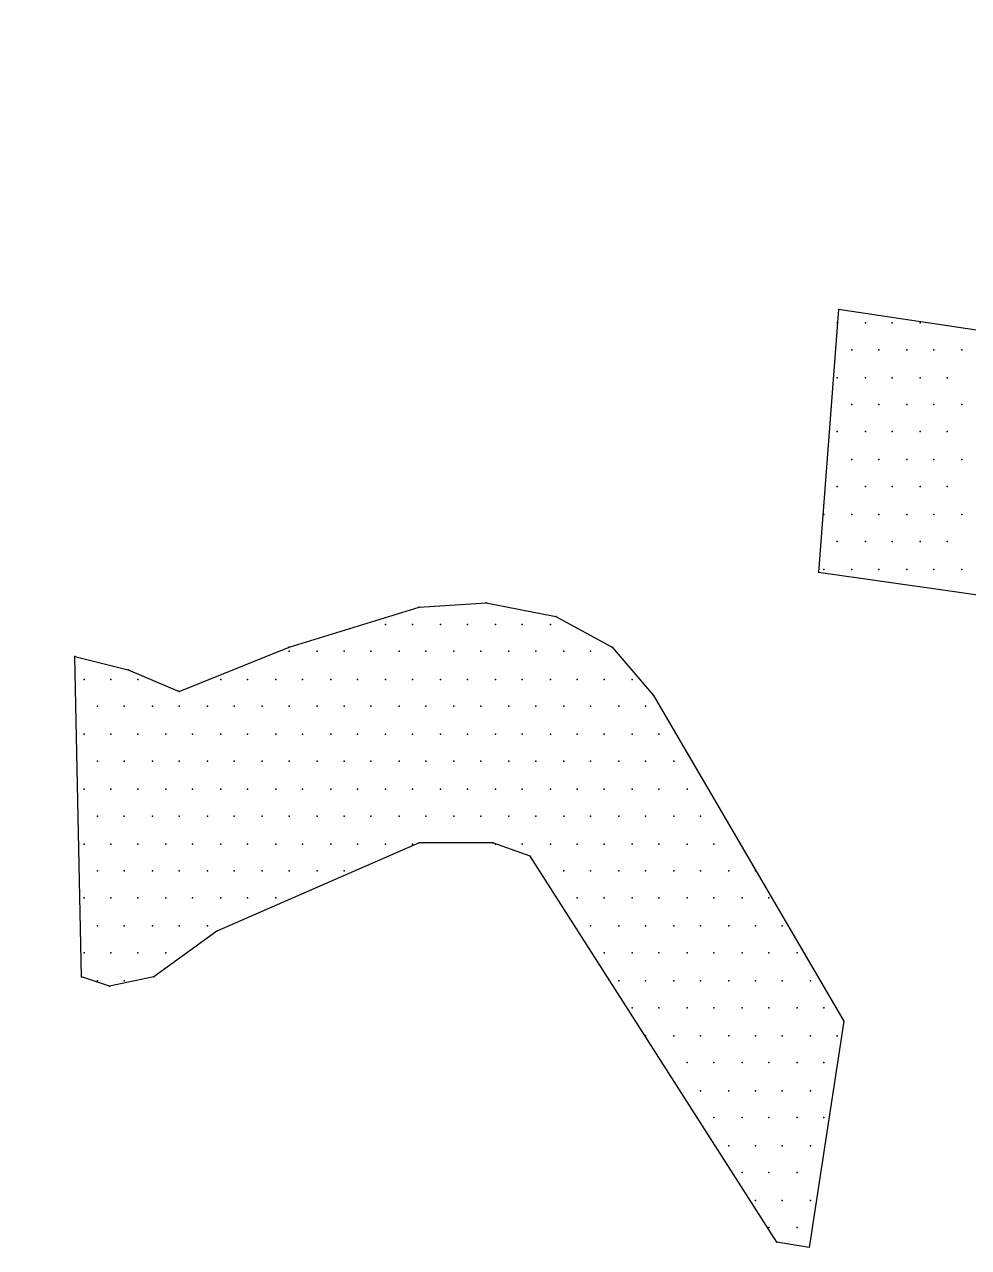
# Model space of a CAD drawing. Extents: x 204392 to 206166, y 706239 to 707835.
# Drawn here: x 204784.31 to 204791.74, y 707711.98 to 707721.62 of the extents above; entities that cross this region are included whole.
import ezdxf

# ---------------------------------------------------------------- set-up
doc = ezdxf.new("R2010")
doc.units = 0
doc.header["$LTSCALE"] = 7
doc.header["$MEASUREMENT"] = 0
doc.layers.add('FNCP001', color=2, linetype='Continuous')
doc.layers.add('KOTERET', color=1, linetype='Continuous')

# ---------------------------------------------------------------- blocks, each defined once
blk = doc.blocks.new('elips')
at = {"layer": 'KOTERET', "color": 1, "linetype": 'Continuous'}
for points in [[(183499.1831, 676929.4187, 0.06433), (183486.4417, 676932.9339, 0.055067), (183475.12, 676933.2717, 0.081051), (183461.7451, 676930.5218, 0.05642), (183453.2737, 676926.1409, 0.170965), (183446.7604, 676918.5457, 0.076819), (183445.7682, 676914.0539, 0.118306), (183447.3569, 676907.2082, 0.129737), (183452.4345, 676901.4391, 0.070189), (183462.3732, 676896.2032, 0.047922), (183469.826, 676894.3083, 0.049022), (183480.4932, 676893.543, 0.072792), (183496.0954, 676896.2454, 0.1248), (183506.3456, 676901.8508, 0.103709), (183511.9774, 676909.8156, 0.036886), (183512.3891, 676911.5627, 0.106536), (183512.1041, 676916.6878, 0.106243), (183507.037, 676924.4255, 0.106919), (183499.1831, 676929.4187)], [(183470.016, 676895.4537, 0.049045), (183480.4615, 676894.7042, 0.072972), (183495.7682, 676897.3644, 0.125195), (183505.5539, 676902.7006, 0.103069), (183510.8901, 676910.222, 0.035565), (183511.2437, 676911.7474, 0.105225), (183511.0009, 676916.3288, 0.105504), (183506.2242, 676923.6021, 0.107235), (183498.7609, 676928.3419, 0.064474), (183486.278, 676931.7833, 0.055181), (183475.1886, 676932.1158, 0.081162), (183462.1621, 676929.4398, 0.05669), (183453.886, 676925.1539, 0.171614), (183447.8425, 676918.1287, 0.076301), (183446.9293, 676914.0117, 0.117637), (183448.3967, 676907.7307, 0.130118), (183453.0995, 676902.3945, 0.070334), (183462.7691, 676897.2958, 0.047983), (183470.016, 676895.4537)]]:
    blk.add_lwpolyline(points, format="xyb", dxfattribs=at)
at = {"layer": 'KOTERET', "color": 2, "linetype": 'Continuous'}
for points in [[(183500.9091, 676905.0177), (183500.8299, 676903.9832)], [(183501.5741, 676904.9175), (183500.9091, 676905.0177)], [(183500.9038, 676904.965), (183500.9038, 676904.965)], [(183501.0147, 676904.965), (183501.0147, 676904.965)], [(183501.1202, 676904.965), (183501.1202, 676904.965)], [(183501.2311, 676904.965), (183501.2311, 676904.965)], [(183500.9619, 676904.8594), (183500.9619, 676904.8594)], [(183501.0674, 676904.8594), (183501.0674, 676904.8594)], [(183501.1783, 676904.8594), (183501.1783, 676904.8594)], [(183501.2838, 676904.8594), (183501.2838, 676904.8594)], [(183501.3947, 676904.8594), (183501.3947, 676904.8594)], [(183500.9038, 676904.7486), (183500.9038, 676904.7486)], [(183501.0147, 676904.7486), (183501.0147, 676904.7486)], [(183501.1202, 676904.7486), (183501.1202, 676904.7486)], [(183501.2311, 676904.7486), (183501.2311, 676904.7486)], [(183501.3366, 676904.7486), (183501.3366, 676904.7486)], [(183500.9619, 676904.643), (183500.9619, 676904.643)], [(183501.0674, 676904.643), (183501.0674, 676904.643)], [(183501.1783, 676904.643), (183501.1783, 676904.643)], [(183501.2838, 676904.643), (183501.2838, 676904.643)], [(183501.3947, 676904.643), (183501.3947, 676904.643)], [(183500.9038, 676904.5374), (183500.9038, 676904.5374)], [(183501.0147, 676904.5374), (183501.0147, 676904.5374)], [(183501.1202, 676904.5374), (183501.1202, 676904.5374)], [(183501.2311, 676904.5374), (183501.2311, 676904.5374)], [(183501.3366, 676904.5374), (183501.3366, 676904.5374)], [(183500.9619, 676904.4266), (183500.9619, 676904.4266)], [(183501.0674, 676904.4266), (183501.0674, 676904.4266)], [(183501.1783, 676904.4266), (183501.1783, 676904.4266)], [(183501.2838, 676904.4266), (183501.2838, 676904.4266)], [(183501.3947, 676904.4266), (183501.3947, 676904.4266)], [(183500.9038, 676904.321), (183500.9038, 676904.321)], [(183501.0147, 676904.321), (183501.0147, 676904.321)], [(183501.1202, 676904.321), (183501.1202, 676904.321)], [(183501.2311, 676904.321), (183501.2311, 676904.321)], [(183501.3366, 676904.321), (183501.3366, 676904.321)], [(183500.851, 676904.2102), (183500.851, 676904.2102)], [(183500.9619, 676904.2102), (183500.9619, 676904.2102)], [(183501.0674, 676904.2102), (183501.0674, 676904.2102)], [(183501.1783, 676904.2102), (183501.1783, 676904.2102)], [(183501.2838, 676904.2102), (183501.2838, 676904.2102)], [(183501.3947, 676904.2102), (183501.3947, 676904.2102)], [(183500.9038, 676904.1046), (183500.9038, 676904.1046)], [(183501.0147, 676904.1046), (183501.0147, 676904.1046)], [(183501.1202, 676904.1046), (183501.1202, 676904.1046)], [(183501.2311, 676904.1046), (183501.2311, 676904.1046)], [(183501.3366, 676904.1046), (183501.3366, 676904.1046)], [(183500.8299, 676903.9832), (183501.6058, 676903.8724)], [(183500.851, 676903.9938), (183500.851, 676903.9938)], [(183500.9619, 676903.9938), (183500.9619, 676903.9938)], [(183501.0674, 676903.9938), (183501.0674, 676903.9938)], [(183501.1783, 676903.9938), (183501.1783, 676903.9938)], [(183501.2838, 676903.9938), (183501.2838, 676903.9938)], [(183501.3947, 676903.9938), (183501.3947, 676903.9938)], [(183499.257, 676903.846), (183499.5209, 676903.8618)], [(183499.5209, 676903.8618), (183499.7954, 676903.809)], [(183498.7451, 676903.6876), (183499.257, 676903.846)], [(183499.7954, 676903.809), (183500.0171, 676903.6876)], [(183499.1251, 676903.7774), (183499.1251, 676903.7774)], [(183499.2306, 676903.7774), (183499.2306, 676903.7774)], [(183499.3415, 676903.7774), (183499.3415, 676903.7774)], [(183499.447, 676903.7774), (183499.447, 676903.7774)], [(183499.5579, 676903.7774), (183499.5579, 676903.7774)], [(183499.6635, 676903.7774), (183499.6635, 676903.7774)], [(183499.7743, 676903.7774), (183499.7743, 676903.7774)], [(183498.3122, 676903.5135), (183498.7451, 676903.6876)], [(183498.7451, 676903.6718), (183498.7451, 676903.6718)], [(183498.8559, 676903.6718), (183498.8559, 676903.6718)], [(183498.9615, 676903.6718), (183498.9615, 676903.6718)], [(183499.067, 676903.6718), (183499.067, 676903.6718)], [(183499.1779, 676903.6718), (183499.1779, 676903.6718)], [(183499.2834, 676903.6718), (183499.2834, 676903.6718)], [(183499.3943, 676903.6718), (183499.3943, 676903.6718)], [(183499.4998, 676903.6718), (183499.4998, 676903.6718)], [(183499.6107, 676903.6718), (183499.6107, 676903.6718)], [(183499.7162, 676903.6718), (183499.7162, 676903.6718)], [(183499.8271, 676903.6718), (183499.8271, 676903.6718)], [(183499.9326, 676903.6718), (183499.9326, 676903.6718)], [(183500.0171, 676903.6876), (183500.1807, 676903.4976)], [(183497.9269, 676902.3892), (183497.9005, 676903.6507)], [(183497.9005, 676903.6507), (183498.1117, 676903.5979)], [(183498.1117, 676903.5979), (183498.3122, 676903.5135)], [(183497.9375, 676903.561), (183497.9375, 676903.561)], [(183498.0431, 676903.561), (183498.0431, 676903.561)], [(183498.1486, 676903.561), (183498.1486, 676903.561)], [(183498.4759, 676903.561), (183498.4759, 676903.561)], [(183498.5814, 676903.561), (183498.5814, 676903.561)], [(183498.6923, 676903.561), (183498.6923, 676903.561)], [(183498.7978, 676903.561), (183498.7978, 676903.561)], [(183498.9087, 676903.561), (183498.9087, 676903.561)], [(183499.0142, 676903.561), (183499.0142, 676903.561)], [(183499.1251, 676903.561), (183499.1251, 676903.561)], [(183499.2306, 676903.561), (183499.2306, 676903.561)], [(183499.3415, 676903.561), (183499.3415, 676903.561)], [(183499.447, 676903.561), (183499.447, 676903.561)], [(183499.5579, 676903.561), (183499.5579, 676903.561)], [(183499.6635, 676903.561), (183499.6635, 676903.561)], [(183499.7743, 676903.561), (183499.7743, 676903.561)], [(183499.8799, 676903.561), (183499.8799, 676903.561)], [(183499.9854, 676903.561), (183499.9854, 676903.561)], [(183500.0963, 676903.561), (183500.0963, 676903.561)], [(183500.1807, 676903.4976), (183500.9302, 676902.215)], [(183497.9903, 676903.4554), (183497.9903, 676903.4554)], [(183498.0958, 676903.4554), (183498.0958, 676903.4554)], [(183498.2067, 676903.4554), (183498.2067, 676903.4554)], [(183498.3122, 676903.4554), (183498.3122, 676903.4554)], [(183498.4231, 676903.4554), (183498.4231, 676903.4554)], [(183498.5286, 676903.4554), (183498.5286, 676903.4554)], [(183498.6395, 676903.4554), (183498.6395, 676903.4554)], [(183498.7451, 676903.4554), (183498.7451, 676903.4554)], [(183498.8559, 676903.4554), (183498.8559, 676903.4554)], [(183498.9615, 676903.4554), (183498.9615, 676903.4554)], [(183499.067, 676903.4554), (183499.067, 676903.4554)], [(183499.1779, 676903.4554), (183499.1779, 676903.4554)], [(183499.2834, 676903.4554), (183499.2834, 676903.4554)], [(183499.3943, 676903.4554), (183499.3943, 676903.4554)], [(183499.4998, 676903.4554), (183499.4998, 676903.4554)], [(183499.6107, 676903.4554), (183499.6107, 676903.4554)], [(183499.7162, 676903.4554), (183499.7162, 676903.4554)], [(183499.8271, 676903.4554), (183499.8271, 676903.4554)], [(183499.9326, 676903.4554), (183499.9326, 676903.4554)], [(183500.0435, 676903.4554), (183500.0435, 676903.4554)], [(183500.149, 676903.4554), (183500.149, 676903.4554)], [(183497.9375, 676903.3446), (183497.9375, 676903.3446)], [(183498.0431, 676903.3446), (183498.0431, 676903.3446)], [(183498.1486, 676903.3446), (183498.1486, 676903.3446)], [(183498.2595, 676903.3446), (183498.2595, 676903.3446)], [(183498.365, 676903.3446), (183498.365, 676903.3446)], [(183498.4759, 676903.3446), (183498.4759, 676903.3446)], [(183498.5814, 676903.3446), (183498.5814, 676903.3446)], [(183498.6923, 676903.3446), (183498.6923, 676903.3446)], [(183498.7978, 676903.3446), (183498.7978, 676903.3446)], [(183498.9087, 676903.3446), (183498.9087, 676903.3446)], [(183499.0142, 676903.3446), (183499.0142, 676903.3446)], [(183499.1251, 676903.3446), (183499.1251, 676903.3446)], [(183499.2306, 676903.3446), (183499.2306, 676903.3446)], [(183499.3415, 676903.3446), (183499.3415, 676903.3446)], [(183499.447, 676903.3446), (183499.447, 676903.3446)], [(183499.5579, 676903.3446), (183499.5579, 676903.3446)], [(183499.6635, 676903.3446), (183499.6635, 676903.3446)], [(183499.7743, 676903.3446), (183499.7743, 676903.3446)], [(183499.8799, 676903.3446), (183499.8799, 676903.3446)], [(183499.9854, 676903.3446), (183499.9854, 676903.3446)], [(183500.0963, 676903.3446), (183500.0963, 676903.3446)], [(183500.2018, 676903.3446), (183500.2018, 676903.3446)], [(183497.9903, 676903.239), (183497.9903, 676903.239)], [(183498.0958, 676903.239), (183498.0958, 676903.239)], [(183498.2067, 676903.239), (183498.2067, 676903.239)], [(183498.3122, 676903.239), (183498.3122, 676903.239)], [(183498.4231, 676903.239), (183498.4231, 676903.239)], [(183498.5286, 676903.239), (183498.5286, 676903.239)], [(183498.6395, 676903.239), (183498.6395, 676903.239)], [(183498.7451, 676903.239), (183498.7451, 676903.239)], [(183498.8559, 676903.239), (183498.8559, 676903.239)], [(183498.9615, 676903.239), (183498.9615, 676903.239)], [(183499.067, 676903.239), (183499.067, 676903.239)], [(183499.1779, 676903.239), (183499.1779, 676903.239)], [(183499.2834, 676903.239), (183499.2834, 676903.239)], [(183499.3943, 676903.239), (183499.3943, 676903.239)], [(183499.4998, 676903.239), (183499.4998, 676903.239)], [(183499.6107, 676903.239), (183499.6107, 676903.239)], [(183499.7162, 676903.239), (183499.7162, 676903.239)], [(183499.8271, 676903.239), (183499.8271, 676903.239)], [(183499.9326, 676903.239), (183499.9326, 676903.239)], [(183500.0435, 676903.239), (183500.0435, 676903.239)], [(183500.149, 676903.239), (183500.149, 676903.239)], [(183500.2599, 676903.239), (183500.2599, 676903.239)], [(183497.9375, 676903.1282), (183497.9375, 676903.1282)], [(183498.0431, 676903.1282), (183498.0431, 676903.1282)], [(183498.1486, 676903.1282), (183498.1486, 676903.1282)], [(183498.2595, 676903.1282), (183498.2595, 676903.1282)], [(183498.365, 676903.1282), (183498.365, 676903.1282)], [(183498.4759, 676903.1282), (183498.4759, 676903.1282)], [(183498.5814, 676903.1282), (183498.5814, 676903.1282)], [(183498.6923, 676903.1282), (183498.6923, 676903.1282)], [(183498.7978, 676903.1282), (183498.7978, 676903.1282)], [(183498.9087, 676903.1282), (183498.9087, 676903.1282)], [(183499.0142, 676903.1282), (183499.0142, 676903.1282)], [(183499.1251, 676903.1282), (183499.1251, 676903.1282)], [(183499.2306, 676903.1282), (183499.2306, 676903.1282)], [(183499.3415, 676903.1282), (183499.3415, 676903.1282)], [(183499.447, 676903.1282), (183499.447, 676903.1282)], [(183499.5579, 676903.1282), (183499.5579, 676903.1282)], [(183499.6635, 676903.1282), (183499.6635, 676903.1282)], [(183499.7743, 676903.1282), (183499.7743, 676903.1282)], [(183499.8799, 676903.1282), (183499.8799, 676903.1282)], [(183499.9854, 676903.1282), (183499.9854, 676903.1282)], [(183500.0963, 676903.1282), (183500.0963, 676903.1282)], [(183500.2018, 676903.1282), (183500.2018, 676903.1282)], [(183500.3127, 676903.1282), (183500.3127, 676903.1282)], [(183497.9903, 676903.0226), (183497.9903, 676903.0226)], [(183498.0958, 676903.0226), (183498.0958, 676903.0226)], [(183498.2067, 676903.0226), (183498.2067, 676903.0226)], [(183498.3122, 676903.0226), (183498.3122, 676903.0226)], [(183498.4231, 676903.0226), (183498.4231, 676903.0226)], [(183498.5286, 676903.0226), (183498.5286, 676903.0226)], [(183498.6395, 676903.0226), (183498.6395, 676903.0226)], [(183498.7451, 676903.0226), (183498.7451, 676903.0226)], [(183498.8559, 676903.0226), (183498.8559, 676903.0226)], [(183498.9615, 676903.0226), (183498.9615, 676903.0226)], [(183499.067, 676903.0226), (183499.067, 676903.0226)], [(183499.1779, 676903.0226), (183499.1779, 676903.0226)], [(183499.2834, 676903.0226), (183499.2834, 676903.0226)], [(183499.3943, 676903.0226), (183499.3943, 676903.0226)], [(183499.4998, 676903.0226), (183499.4998, 676903.0226)], [(183499.6107, 676903.0226), (183499.6107, 676903.0226)], [(183499.7162, 676903.0226), (183499.7162, 676903.0226)], [(183499.8271, 676903.0226), (183499.8271, 676903.0226)], [(183499.9326, 676903.0226), (183499.9326, 676903.0226)], [(183500.0435, 676903.0226), (183500.0435, 676903.0226)], [(183500.149, 676903.0226), (183500.149, 676903.0226)], [(183500.2599, 676903.0226), (183500.2599, 676903.0226)], [(183500.3654, 676903.0226), (183500.3654, 676903.0226)], [(183497.9375, 676902.9118), (183497.9375, 676902.9118)], [(183498.0431, 676902.9118), (183498.0431, 676902.9118)], [(183498.1486, 676902.9118), (183498.1486, 676902.9118)], [(183498.2595, 676902.9118), (183498.2595, 676902.9118)], [(183498.365, 676902.9118), (183498.365, 676902.9118)], [(183499.257, 676902.917), (183498.46, 676902.5687)], [(183498.4759, 676902.9118), (183498.4759, 676902.9118)], [(183498.5814, 676902.9118), (183498.5814, 676902.9118)], [(183498.6923, 676902.9118), (183498.6923, 676902.9118)], [(183498.7978, 676902.9118), (183498.7978, 676902.9118)], [(183498.9087, 676902.9118), (183498.9087, 676902.9118)], [(183499.0142, 676902.9118), (183499.0142, 676902.9118)], [(183499.1251, 676902.9118), (183499.1251, 676902.9118)], [(183499.2306, 676902.9118), (183499.2306, 676902.9118)], [(183499.5473, 676902.917), (183499.257, 676902.917)], [(183499.6951, 676902.8642), (183499.5473, 676902.917)], [(183499.5579, 676902.9118), (183499.5579, 676902.9118)], [(183499.6635, 676902.9118), (183499.6635, 676902.9118)], [(183499.7743, 676902.9118), (183499.7743, 676902.9118)], [(183499.8799, 676902.9118), (183499.8799, 676902.9118)], [(183499.9854, 676902.9118), (183499.9854, 676902.9118)], [(183500.0963, 676902.9118), (183500.0963, 676902.9118)], [(183500.2018, 676902.9118), (183500.2018, 676902.9118)], [(183500.3127, 676902.9118), (183500.3127, 676902.9118)], [(183500.4182, 676902.9118), (183500.4182, 676902.9118)], [(183500.6663, 676901.3441), (183499.6951, 676902.8642)], [(183497.9903, 676902.8062), (183497.9903, 676902.8062)], [(183498.0958, 676902.8062), (183498.0958, 676902.8062)], [(183498.2067, 676902.8062), (183498.2067, 676902.8062)], [(183498.3122, 676902.8062), (183498.3122, 676902.8062)], [(183498.4231, 676902.8062), (183498.4231, 676902.8062)], [(183498.5286, 676902.8062), (183498.5286, 676902.8062)], [(183498.6395, 676902.8062), (183498.6395, 676902.8062)], [(183498.7451, 676902.8062), (183498.7451, 676902.8062)], [(183498.8559, 676902.8062), (183498.8559, 676902.8062)], [(183498.9615, 676902.8062), (183498.9615, 676902.8062)], [(183499.8271, 676902.8062), (183499.8271, 676902.8062)], [(183499.9326, 676902.8062), (183499.9326, 676902.8062)], [(183500.0435, 676902.8062), (183500.0435, 676902.8062)], [(183500.149, 676902.8062), (183500.149, 676902.8062)], [(183500.2599, 676902.8062), (183500.2599, 676902.8062)], [(183500.3654, 676902.8062), (183500.3654, 676902.8062)], [(183500.4763, 676902.8062), (183500.4763, 676902.8062)], [(183500.5819, 676902.8062), (183500.5819, 676902.8062)], [(183497.9375, 676902.7006), (183497.9375, 676902.7006)], [(183498.0431, 676902.7006), (183498.0431, 676902.7006)], [(183498.1486, 676902.7006), (183498.1486, 676902.7006)], [(183498.2595, 676902.7006), (183498.2595, 676902.7006)], [(183498.365, 676902.7006), (183498.365, 676902.7006)], [(183498.4759, 676902.7006), (183498.4759, 676902.7006)], [(183498.5814, 676902.7006), (183498.5814, 676902.7006)], [(183498.6923, 676902.7006), (183498.6923, 676902.7006)], [(183499.8799, 676902.7006), (183499.8799, 676902.7006)], [(183499.9854, 676902.7006), (183499.9854, 676902.7006)], [(183500.0963, 676902.7006), (183500.0963, 676902.7006)], [(183500.2018, 676902.7006), (183500.2018, 676902.7006)], [(183500.3127, 676902.7006), (183500.3127, 676902.7006)], [(183500.4182, 676902.7006), (183500.4182, 676902.7006)], [(183500.5291, 676902.7006), (183500.5291, 676902.7006)], [(183500.6346, 676902.7006), (183500.6346, 676902.7006)], [(183497.9903, 676902.5898), (183497.9903, 676902.5898)], [(183498.0958, 676902.5898), (183498.0958, 676902.5898)], [(183498.2067, 676902.5898), (183498.2067, 676902.5898)], [(183498.46, 676902.5687), (183498.212, 676902.3892)], [(183498.3122, 676902.5898), (183498.3122, 676902.5898)], [(183498.4231, 676902.5898), (183498.4231, 676902.5898)], [(183499.9326, 676902.5898), (183499.9326, 676902.5898)], [(183500.0435, 676902.5898), (183500.0435, 676902.5898)], [(183500.149, 676902.5898), (183500.149, 676902.5898)], [(183500.2599, 676902.5898), (183500.2599, 676902.5898)], [(183500.3654, 676902.5898), (183500.3654, 676902.5898)], [(183500.4763, 676902.5898), (183500.4763, 676902.5898)], [(183500.5819, 676902.5898), (183500.5819, 676902.5898)], [(183500.6874, 676902.5898), (183500.6874, 676902.5898)], [(183497.9375, 676902.4842), (183497.9375, 676902.4842)], [(183498.0431, 676902.4842), (183498.0431, 676902.4842)], [(183498.1486, 676902.4842), (183498.1486, 676902.4842)], [(183498.2595, 676902.4842), (183498.2595, 676902.4842)], [(183499.9854, 676902.4842), (183499.9854, 676902.4842)], [(183500.0963, 676902.4842), (183500.0963, 676902.4842)], [(183500.2018, 676902.4842), (183500.2018, 676902.4842)], [(183500.3127, 676902.4842), (183500.3127, 676902.4842)], [(183500.4182, 676902.4842), (183500.4182, 676902.4842)], [(183500.5291, 676902.4842), (183500.5291, 676902.4842)], [(183500.6346, 676902.4842), (183500.6346, 676902.4842)], [(183500.7455, 676902.4842), (183500.7455, 676902.4842)], [(183498.0378, 676902.3523), (183497.9269, 676902.3892)], [(183497.9903, 676902.3734), (183497.9903, 676902.3734)], [(183498.212, 676902.3892), (183498.0378, 676902.3523)], [(183498.0958, 676902.3734), (183498.0958, 676902.3734)], [(183500.0435, 676902.3734), (183500.0435, 676902.3734)], [(183500.149, 676902.3734), (183500.149, 676902.3734)], [(183500.2599, 676902.3734), (183500.2599, 676902.3734)], [(183500.3654, 676902.3734), (183500.3654, 676902.3734)], [(183500.4763, 676902.3734), (183500.4763, 676902.3734)], [(183500.5819, 676902.3734), (183500.5819, 676902.3734)], [(183500.6874, 676902.3734), (183500.6874, 676902.3734)], [(183500.7983, 676902.3734), (183500.7983, 676902.3734)], [(183500.0963, 676902.2678), (183500.0963, 676902.2678)], [(183500.2018, 676902.2678), (183500.2018, 676902.2678)], [(183500.3127, 676902.2678), (183500.3127, 676902.2678)], [(183500.4182, 676902.2678), (183500.4182, 676902.2678)], [(183500.5291, 676902.2678), (183500.5291, 676902.2678)], [(183500.6346, 676902.2678), (183500.6346, 676902.2678)], [(183500.7455, 676902.2678), (183500.7455, 676902.2678)], [(183500.851, 676902.2678), (183500.851, 676902.2678)], [(183500.9302, 676902.215), (183500.793, 676901.323)], [(183500.149, 676902.157), (183500.149, 676902.157)], [(183500.2599, 676902.157), (183500.2599, 676902.157)], [(183500.3654, 676902.157), (183500.3654, 676902.157)], [(183500.4763, 676902.157), (183500.4763, 676902.157)], [(183500.5819, 676902.157), (183500.5819, 676902.157)], [(183500.6874, 676902.157), (183500.6874, 676902.157)], [(183500.7983, 676902.157), (183500.7983, 676902.157)], [(183500.9038, 676902.157), (183500.9038, 676902.157)], [(183500.3127, 676902.0514), (183500.3127, 676902.0514)], [(183500.4182, 676902.0514), (183500.4182, 676902.0514)], [(183500.5291, 676902.0514), (183500.5291, 676902.0514)], [(183500.6346, 676902.0514), (183500.6346, 676902.0514)], [(183500.7455, 676902.0514), (183500.7455, 676902.0514)], [(183500.851, 676902.0514), (183500.851, 676902.0514)], [(183500.3654, 676901.9406), (183500.3654, 676901.9406)], [(183500.4763, 676901.9406), (183500.4763, 676901.9406)], [(183500.5819, 676901.9406), (183500.5819, 676901.9406)], [(183500.6874, 676901.9406), (183500.6874, 676901.9406)], [(183500.7983, 676901.9406), (183500.7983, 676901.9406)], [(183500.4182, 676901.835), (183500.4182, 676901.835)], [(183500.5291, 676901.835), (183500.5291, 676901.835)], [(183500.6346, 676901.835), (183500.6346, 676901.835)], [(183500.7455, 676901.835), (183500.7455, 676901.835)], [(183500.851, 676901.835), (183500.851, 676901.835)], [(183500.4763, 676901.7242), (183500.4763, 676901.7242)], [(183500.5819, 676901.7242), (183500.5819, 676901.7242)], [(183500.6874, 676901.7242), (183500.6874, 676901.7242)], [(183500.7983, 676901.7242), (183500.7983, 676901.7242)], [(183500.5291, 676901.6186), (183500.5291, 676901.6186)], [(183500.6346, 676901.6186), (183500.6346, 676901.6186)], [(183500.7455, 676901.6186), (183500.7455, 676901.6186)], [(183500.5819, 676901.5078), (183500.5819, 676901.5078)], [(183500.6874, 676901.5078), (183500.6874, 676901.5078)], [(183500.7983, 676901.5078), (183500.7983, 676901.5078)], [(183500.6346, 676901.4022), (183500.6346, 676901.4022)], [(183500.7455, 676901.4022), (183500.7455, 676901.4022)], [(183500.793, 676901.323), (183500.6663, 676901.3441)]]:
    blk.add_lwpolyline(points, dxfattribs=at)
at = {"layer": 'KOTERET', "color": 1}
for p in [(183500.9091, 676905.0177), (183500.9091, 676905.0177), (183500.9038, 676904.965), (183500.9038, 676904.965), (183501.0147, 676904.965), (183501.0147, 676904.965), (183501.1202, 676904.965), (183501.1202, 676904.965), (183501.2311, 676904.965), (183501.2311, 676904.965), (183500.9619, 676904.8594), (183500.9619, 676904.8594), (183501.0674, 676904.8594), (183501.0674, 676904.8594), (183501.1783, 676904.8594), (183501.1783, 676904.8594), (183501.2838, 676904.8594), (183501.2838, 676904.8594), (183501.3947, 676904.8594), (183501.3947, 676904.8594), (183500.9038, 676904.7486), (183500.9038, 676904.7486), (183501.0147, 676904.7486), (183501.0147, 676904.7486), (183501.1202, 676904.7486), (183501.1202, 676904.7486), (183501.2311, 676904.7486), (183501.2311, 676904.7486), (183501.3366, 676904.7486), (183501.3366, 676904.7486), (183500.9619, 676904.643), (183500.9619, 676904.643), (183501.0674, 676904.643), (183501.0674, 676904.643), (183501.1783, 676904.643), (183501.1783, 676904.643), (183501.2838, 676904.643), (183501.2838, 676904.643), (183501.3947, 676904.643), (183501.3947, 676904.643), (183500.9038, 676904.5374), (183500.9038, 676904.5374), (183501.0147, 676904.5374), (183501.0147, 676904.5374), (183501.1202, 676904.5374), (183501.1202, 676904.5374), (183501.2311, 676904.5374), (183501.2311, 676904.5374), (183501.3366, 676904.5374), (183501.3366, 676904.5374), (183500.9619, 676904.4266), (183500.9619, 676904.4266), (183501.0674, 676904.4266), (183501.0674, 676904.4266), (183501.1783, 676904.4266), (183501.1783, 676904.4266), (183501.2838, 676904.4266), (183501.2838, 676904.4266), (183501.3947, 676904.4266), (183501.3947, 676904.4266), (183500.9038, 676904.321), (183500.9038, 676904.321), (183501.0147, 676904.321), (183501.0147, 676904.321), (183501.1202, 676904.321), (183501.1202, 676904.321), (183501.2311, 676904.321), (183501.2311, 676904.321), (183501.3366, 676904.321), (183501.3366, 676904.321), (183500.851, 676904.2102), (183500.851, 676904.2102), (183500.9619, 676904.2102), (183500.9619, 676904.2102), (183501.0674, 676904.2102), (183501.0674, 676904.2102), (183501.1783, 676904.2102), (183501.1783, 676904.2102), (183501.2838, 676904.2102), (183501.2838, 676904.2102), (183501.3947, 676904.2102), (183501.3947, 676904.2102), (183500.9038, 676904.1046), (183500.9038, 676904.1046), (183501.0147, 676904.1046), (183501.0147, 676904.1046), (183501.1202, 676904.1046), (183501.1202, 676904.1046), (183501.2311, 676904.1046), (183501.2311, 676904.1046), (183501.3366, 676904.1046), (183501.3366, 676904.1046), (183500.8299, 676903.9832), (183500.8299, 676903.9832), (183500.851, 676903.9938), (183500.851, 676903.9938), (183500.9619, 676903.9938), (183500.9619, 676903.9938), (183501.0674, 676903.9938), (183501.0674, 676903.9938), (183501.1783, 676903.9938), (183501.1783, 676903.9938), (183501.2838, 676903.9938), (183501.2838, 676903.9938), (183501.3947, 676903.9938), (183501.3947, 676903.9938), (183499.5209, 676903.8618), (183499.5209, 676903.8618), (183499.257, 676903.846), (183499.257, 676903.846), (183499.7954, 676903.809), (183499.7954, 676903.809), (183499.1251, 676903.7774), (183499.1251, 676903.7774), (183499.2306, 676903.7774), (183499.2306, 676903.7774), (183499.3415, 676903.7774), (183499.3415, 676903.7774), (183499.447, 676903.7774), (183499.447, 676903.7774), (183499.5579, 676903.7774), (183499.5579, 676903.7774), (183499.6635, 676903.7774), (183499.6635, 676903.7774), (183499.7743, 676903.7774), (183499.7743, 676903.7774), (183498.7451, 676903.6876), (183498.7451, 676903.6876), (183498.7451, 676903.6718), (183498.7451, 676903.6718), (183498.8559, 676903.6718), (183498.8559, 676903.6718), (183498.9615, 676903.6718), (183498.9615, 676903.6718), (183499.067, 676903.6718), (183499.067, 676903.6718), (183499.1779, 676903.6718), (183499.1779, 676903.6718), (183499.2834, 676903.6718), (183499.2834, 676903.6718), (183499.3943, 676903.6718), (183499.3943, 676903.6718), (183499.4998, 676903.6718), (183499.4998, 676903.6718), (183499.6107, 676903.6718), (183499.6107, 676903.6718), (183499.7162, 676903.6718), (183499.7162, 676903.6718), (183499.8271, 676903.6718), (183499.8271, 676903.6718), (183499.9326, 676903.6718), (183499.9326, 676903.6718), (183500.0171, 676903.6876), (183500.0171, 676903.6876), (183497.9005, 676903.6507), (183497.9005, 676903.6507), (183498.1117, 676903.5979), (183498.1117, 676903.5979), (183497.9375, 676903.561), (183497.9375, 676903.561), (183498.0431, 676903.561), (183498.0431, 676903.561), (183498.1486, 676903.561), (183498.1486, 676903.561), (183498.4759, 676903.561), (183498.4759, 676903.561), (183498.5814, 676903.561), (183498.5814, 676903.561), (183498.6923, 676903.561), (183498.6923, 676903.561), (183498.7978, 676903.561), (183498.7978, 676903.561), (183498.9087, 676903.561), (183498.9087, 676903.561), (183499.0142, 676903.561), (183499.0142, 676903.561), (183499.1251, 676903.561), (183499.1251, 676903.561), (183499.2306, 676903.561), (183499.2306, 676903.561), (183499.3415, 676903.561), (183499.3415, 676903.561), (183499.447, 676903.561), (183499.447, 676903.561), (183499.5579, 676903.561), (183499.5579, 676903.561), (183499.6635, 676903.561), (183499.6635, 676903.561), (183499.7743, 676903.561), (183499.7743, 676903.561), (183499.8799, 676903.561), (183499.8799, 676903.561), (183499.9854, 676903.561), (183499.9854, 676903.561), (183500.0963, 676903.561), (183500.0963, 676903.561), (183498.3122, 676903.5135), (183498.3122, 676903.5135), (183500.1807, 676903.4976), (183500.1807, 676903.4976), (183497.9903, 676903.4554), (183497.9903, 676903.4554), (183498.0958, 676903.4554), (183498.0958, 676903.4554), (183498.2067, 676903.4554), (183498.2067, 676903.4554), (183498.3122, 676903.4554), (183498.3122, 676903.4554), (183498.4231, 676903.4554), (183498.4231, 676903.4554), (183498.5286, 676903.4554), (183498.5286, 676903.4554), (183498.6395, 676903.4554), (183498.6395, 676903.4554), (183498.7451, 676903.4554), (183498.7451, 676903.4554), (183498.8559, 676903.4554), (183498.8559, 676903.4554), (183498.9615, 676903.4554), (183498.9615, 676903.4554), (183499.067, 676903.4554), (183499.067, 676903.4554), (183499.1779, 676903.4554), (183499.1779, 676903.4554), (183499.2834, 676903.4554), (183499.2834, 676903.4554), (183499.3943, 676903.4554), (183499.3943, 676903.4554), (183499.4998, 676903.4554), (183499.4998, 676903.4554), (183499.6107, 676903.4554), (183499.6107, 676903.4554), (183499.7162, 676903.4554), (183499.7162, 676903.4554), (183499.8271, 676903.4554), (183499.8271, 676903.4554), (183499.9326, 676903.4554), (183499.9326, 676903.4554), (183500.0435, 676903.4554), (183500.0435, 676903.4554), (183500.149, 676903.4554), (183500.149, 676903.4554), (183497.9375, 676903.3446), (183497.9375, 676903.3446), (183498.0431, 676903.3446), (183498.0431, 676903.3446), (183498.1486, 676903.3446), (183498.1486, 676903.3446), (183498.2595, 676903.3446), (183498.2595, 676903.3446), (183498.365, 676903.3446), (183498.365, 676903.3446), (183498.4759, 676903.3446), (183498.4759, 676903.3446), (183498.5814, 676903.3446), (183498.5814, 676903.3446), (183498.6923, 676903.3446), (183498.6923, 676903.3446), (183498.7978, 676903.3446), (183498.7978, 676903.3446), (183498.9087, 676903.3446), (183498.9087, 676903.3446), (183499.0142, 676903.3446), (183499.0142, 676903.3446), (183499.1251, 676903.3446), (183499.1251, 676903.3446), (183499.2306, 676903.3446), (183499.2306, 676903.3446), (183499.3415, 676903.3446), (183499.3415, 676903.3446), (183499.447, 676903.3446), (183499.447, 676903.3446), (183499.5579, 676903.3446), (183499.5579, 676903.3446), (183499.6635, 676903.3446), (183499.6635, 676903.3446), (183499.7743, 676903.3446), (183499.7743, 676903.3446), (183499.8799, 676903.3446), (183499.8799, 676903.3446), (183499.9854, 676903.3446), (183499.9854, 676903.3446), (183500.0963, 676903.3446), (183500.0963, 676903.3446), (183500.2018, 676903.3446), (183500.2018, 676903.3446), (183497.9903, 676903.239), (183497.9903, 676903.239), (183498.0958, 676903.239), (183498.0958, 676903.239), (183498.2067, 676903.239), (183498.2067, 676903.239), (183498.3122, 676903.239), (183498.3122, 676903.239), (183498.4231, 676903.239), (183498.4231, 676903.239), (183498.5286, 676903.239), (183498.5286, 676903.239), (183498.6395, 676903.239), (183498.6395, 676903.239), (183498.7451, 676903.239), (183498.7451, 676903.239), (183498.8559, 676903.239), (183498.8559, 676903.239), (183498.9615, 676903.239), (183498.9615, 676903.239), (183499.067, 676903.239), (183499.067, 676903.239), (183499.1779, 676903.239), (183499.1779, 676903.239), (183499.2834, 676903.239), (183499.2834, 676903.239), (183499.3943, 676903.239), (183499.3943, 676903.239), (183499.4998, 676903.239), (183499.4998, 676903.239), (183499.6107, 676903.239), (183499.6107, 676903.239), (183499.7162, 676903.239), (183499.7162, 676903.239), (183499.8271, 676903.239), (183499.8271, 676903.239), (183499.9326, 676903.239), (183499.9326, 676903.239), (183500.0435, 676903.239), (183500.0435, 676903.239), (183500.149, 676903.239), (183500.149, 676903.239), (183500.2599, 676903.239), (183500.2599, 676903.239), (183497.9375, 676903.1282), (183497.9375, 676903.1282), (183498.0431, 676903.1282), (183498.0431, 676903.1282), (183498.1486, 676903.1282), (183498.1486, 676903.1282), (183498.2595, 676903.1282), (183498.2595, 676903.1282), (183498.365, 676903.1282), (183498.365, 676903.1282), (183498.4759, 676903.1282), (183498.4759, 676903.1282), (183498.5814, 676903.1282), (183498.5814, 676903.1282), (183498.6923, 676903.1282), (183498.6923, 676903.1282), (183498.7978, 676903.1282), (183498.7978, 676903.1282), (183498.9087, 676903.1282), (183498.9087, 676903.1282), (183499.0142, 676903.1282), (183499.0142, 676903.1282), (183499.1251, 676903.1282), (183499.1251, 676903.1282), (183499.2306, 676903.1282), (183499.2306, 676903.1282), (183499.3415, 676903.1282), (183499.3415, 676903.1282), (183499.447, 676903.1282), (183499.447, 676903.1282), (183499.5579, 676903.1282), (183499.5579, 676903.1282), (183499.6635, 676903.1282), (183499.6635, 676903.1282), (183499.7743, 676903.1282), (183499.7743, 676903.1282), (183499.8799, 676903.1282), (183499.8799, 676903.1282), (183499.9854, 676903.1282), (183499.9854, 676903.1282), (183500.0963, 676903.1282), (183500.0963, 676903.1282), (183500.2018, 676903.1282), (183500.2018, 676903.1282), (183500.3127, 676903.1282), (183500.3127, 676903.1282), (183497.9903, 676903.0226), (183497.9903, 676903.0226), (183498.0958, 676903.0226), (183498.0958, 676903.0226), (183498.2067, 676903.0226), (183498.2067, 676903.0226), (183498.3122, 676903.0226), (183498.3122, 676903.0226), (183498.4231, 676903.0226), (183498.4231, 676903.0226), (183498.5286, 676903.0226), (183498.5286, 676903.0226), (183498.6395, 676903.0226), (183498.6395, 676903.0226), (183498.7451, 676903.0226), (183498.7451, 676903.0226), (183498.8559, 676903.0226), (183498.8559, 676903.0226), (183498.9615, 676903.0226), (183498.9615, 676903.0226), (183499.067, 676903.0226), (183499.067, 676903.0226), (183499.1779, 676903.0226), (183499.1779, 676903.0226), (183499.2834, 676903.0226), (183499.2834, 676903.0226), (183499.3943, 676903.0226), (183499.3943, 676903.0226), (183499.4998, 676903.0226), (183499.4998, 676903.0226), (183499.6107, 676903.0226), (183499.6107, 676903.0226), (183499.7162, 676903.0226), (183499.7162, 676903.0226), (183499.8271, 676903.0226), (183499.8271, 676903.0226), (183499.9326, 676903.0226), (183499.9326, 676903.0226), (183500.0435, 676903.0226), (183500.0435, 676903.0226), (183500.149, 676903.0226), (183500.149, 676903.0226), (183500.2599, 676903.0226), (183500.2599, 676903.0226), (183500.3654, 676903.0226), (183500.3654, 676903.0226), (183497.9375, 676902.9118), (183497.9375, 676902.9118), (183498.0431, 676902.9118), (183498.0431, 676902.9118), (183498.1486, 676902.9118), (183498.1486, 676902.9118), (183498.2595, 676902.9118), (183498.2595, 676902.9118), (183498.365, 676902.9118), (183498.365, 676902.9118), (183498.4759, 676902.9118), (183498.4759, 676902.9118), (183498.5814, 676902.9118), (183498.5814, 676902.9118), (183498.6923, 676902.9118), (183498.6923, 676902.9118), (183498.7978, 676902.9118), (183498.7978, 676902.9118), (183498.9087, 676902.9118), (183498.9087, 676902.9118), (183499.0142, 676902.9118), (183499.0142, 676902.9118), (183499.1251, 676902.9118), (183499.1251, 676902.9118), (183499.2306, 676902.9118), (183499.2306, 676902.9118), (183499.257, 676902.917), (183499.257, 676902.917), (183499.5473, 676902.917), (183499.5473, 676902.917), (183499.5579, 676902.9118), (183499.5579, 676902.9118), (183499.6635, 676902.9118), (183499.6635, 676902.9118), (183499.7743, 676902.9118), (183499.7743, 676902.9118), (183499.8799, 676902.9118), (183499.8799, 676902.9118), (183499.9854, 676902.9118), (183499.9854, 676902.9118), (183500.0963, 676902.9118), (183500.0963, 676902.9118), (183500.2018, 676902.9118), (183500.2018, 676902.9118), (183500.3127, 676902.9118), (183500.3127, 676902.9118), (183500.4182, 676902.9118), (183500.4182, 676902.9118), (183499.6951, 676902.8642), (183499.6951, 676902.8642), (183497.9903, 676902.8062), (183497.9903, 676902.8062), (183498.0958, 676902.8062), (183498.0958, 676902.8062), (183498.2067, 676902.8062), (183498.2067, 676902.8062), (183498.3122, 676902.8062), (183498.3122, 676902.8062), (183498.4231, 676902.8062), (183498.4231, 676902.8062), (183498.5286, 676902.8062), (183498.5286, 676902.8062), (183498.6395, 676902.8062), (183498.6395, 676902.8062), (183498.7451, 676902.8062), (183498.7451, 676902.8062), (183498.8559, 676902.8062), (183498.8559, 676902.8062), (183498.9615, 676902.8062), (183498.9615, 676902.8062), (183499.8271, 676902.8062), (183499.8271, 676902.8062), (183499.9326, 676902.8062), (183499.9326, 676902.8062), (183500.0435, 676902.8062), (183500.0435, 676902.8062), (183500.149, 676902.8062), (183500.149, 676902.8062), (183500.2599, 676902.8062), (183500.2599, 676902.8062), (183500.3654, 676902.8062), (183500.3654, 676902.8062), (183500.4763, 676902.8062), (183500.4763, 676902.8062), (183500.5819, 676902.8062), (183500.5819, 676902.8062), (183497.9375, 676902.7006), (183497.9375, 676902.7006), (183498.0431, 676902.7006), (183498.0431, 676902.7006), (183498.1486, 676902.7006), (183498.1486, 676902.7006), (183498.2595, 676902.7006), (183498.2595, 676902.7006), (183498.365, 676902.7006), (183498.365, 676902.7006), (183498.4759, 676902.7006), (183498.4759, 676902.7006), (183498.5814, 676902.7006), (183498.5814, 676902.7006), (183498.6923, 676902.7006), (183498.6923, 676902.7006), (183499.8799, 676902.7006), (183499.8799, 676902.7006), (183499.9854, 676902.7006), (183499.9854, 676902.7006), (183500.0963, 676902.7006), (183500.0963, 676902.7006), (183500.2018, 676902.7006), (183500.2018, 676902.7006), (183500.3127, 676902.7006), (183500.3127, 676902.7006), (183500.4182, 676902.7006), (183500.4182, 676902.7006), (183500.5291, 676902.7006), (183500.5291, 676902.7006), (183500.6346, 676902.7006), (183500.6346, 676902.7006), (183497.9903, 676902.5898), (183497.9903, 676902.5898), (183498.0958, 676902.5898), (183498.0958, 676902.5898), (183498.2067, 676902.5898), (183498.2067, 676902.5898), (183498.3122, 676902.5898), (183498.3122, 676902.5898), (183498.4231, 676902.5898), (183498.4231, 676902.5898), (183498.46, 676902.5687), (183498.46, 676902.5687), (183499.9326, 676902.5898), (183499.9326, 676902.5898), (183500.0435, 676902.5898), (183500.0435, 676902.5898), (183500.149, 676902.5898), (183500.149, 676902.5898), (183500.2599, 676902.5898), (183500.2599, 676902.5898), (183500.3654, 676902.5898), (183500.3654, 676902.5898), (183500.4763, 676902.5898), (183500.4763, 676902.5898), (183500.5819, 676902.5898), (183500.5819, 676902.5898), (183500.6874, 676902.5898), (183500.6874, 676902.5898), (183497.9375, 676902.4842), (183497.9375, 676902.4842), (183498.0431, 676902.4842), (183498.0431, 676902.4842), (183498.1486, 676902.4842), (183498.1486, 676902.4842), (183498.2595, 676902.4842), (183498.2595, 676902.4842), (183499.9854, 676902.4842), (183499.9854, 676902.4842), (183500.0963, 676902.4842), (183500.0963, 676902.4842), (183500.2018, 676902.4842), (183500.2018, 676902.4842), (183500.3127, 676902.4842), (183500.3127, 676902.4842), (183500.4182, 676902.4842), (183500.4182, 676902.4842), (183500.5291, 676902.4842), (183500.5291, 676902.4842), (183500.6346, 676902.4842), (183500.6346, 676902.4842), (183500.7455, 676902.4842), (183500.7455, 676902.4842), (183497.9269, 676902.3892), (183497.9269, 676902.3892), (183497.9903, 676902.3734), (183497.9903, 676902.3734), (183498.0958, 676902.3734), (183498.0958, 676902.3734), (183498.212, 676902.3892), (183498.212, 676902.3892), (183500.0435, 676902.3734), (183500.0435, 676902.3734), (183500.149, 676902.3734), (183500.149, 676902.3734), (183500.2599, 676902.3734), (183500.2599, 676902.3734), (183500.3654, 676902.3734), (183500.3654, 676902.3734), (183500.4763, 676902.3734), (183500.4763, 676902.3734), (183500.5819, 676902.3734), (183500.5819, 676902.3734), (183500.6874, 676902.3734), (183500.6874, 676902.3734), (183500.7983, 676902.3734), (183500.7983, 676902.3734), (183498.0378, 676902.3523), (183498.0378, 676902.3523), (183500.0963, 676902.2678), (183500.0963, 676902.2678), (183500.2018, 676902.2678), (183500.2018, 676902.2678), (183500.3127, 676902.2678), (183500.3127, 676902.2678), (183500.4182, 676902.2678), (183500.4182, 676902.2678), (183500.5291, 676902.2678), (183500.5291, 676902.2678), (183500.6346, 676902.2678), (183500.6346, 676902.2678), (183500.7455, 676902.2678), (183500.7455, 676902.2678), (183500.851, 676902.2678), (183500.851, 676902.2678), (183500.9302, 676902.215), (183500.9302, 676902.215), (183500.149, 676902.157), (183500.149, 676902.157), (183500.2599, 676902.157), (183500.2599, 676902.157), (183500.3654, 676902.157), (183500.3654, 676902.157), (183500.4763, 676902.157), (183500.4763, 676902.157), (183500.5819, 676902.157), (183500.5819, 676902.157), (183500.6874, 676902.157), (183500.6874, 676902.157), (183500.7983, 676902.157), (183500.7983, 676902.157), (183500.9038, 676902.157), (183500.9038, 676902.157), (183500.3127, 676902.0514), (183500.3127, 676902.0514), (183500.4182, 676902.0514), (183500.4182, 676902.0514), (183500.5291, 676902.0514), (183500.5291, 676902.0514), (183500.6346, 676902.0514), (183500.6346, 676902.0514), (183500.7455, 676902.0514), (183500.7455, 676902.0514), (183500.851, 676902.0514), (183500.851, 676902.0514), (183500.3654, 676901.9406), (183500.3654, 676901.9406), (183500.4763, 676901.9406), (183500.4763, 676901.9406), (183500.5819, 676901.9406), (183500.5819, 676901.9406), (183500.6874, 676901.9406), (183500.6874, 676901.9406), (183500.7983, 676901.9406), (183500.7983, 676901.9406), (183500.4182, 676901.835), (183500.4182, 676901.835), (183500.5291, 676901.835), (183500.5291, 676901.835), (183500.6346, 676901.835), (183500.6346, 676901.835), (183500.7455, 676901.835), (183500.7455, 676901.835), (183500.851, 676901.835), (183500.851, 676901.835), (183500.4763, 676901.7242), (183500.4763, 676901.7242), (183500.5819, 676901.7242), (183500.5819, 676901.7242), (183500.6874, 676901.7242), (183500.6874, 676901.7242), (183500.7983, 676901.7242), (183500.7983, 676901.7242), (183500.5291, 676901.6186), (183500.5291, 676901.6186), (183500.6346, 676901.6186), (183500.6346, 676901.6186), (183500.7455, 676901.6186), (183500.7455, 676901.6186), (183500.5819, 676901.5078), (183500.5819, 676901.5078), (183500.6874, 676901.5078), (183500.6874, 676901.5078), (183500.7983, 676901.5078), (183500.7983, 676901.5078), (183500.6346, 676901.4022), (183500.6346, 676901.4022), (183500.7455, 676901.4022), (183500.7455, 676901.4022), (183500.6663, 676901.3441), (183500.6663, 676901.3441)]:
    blk.add_point(p, dxfattribs=at)

msp = doc.modelspace()

# ---------------------------------------------------------------- block references
at = {"layer": 'FNCP001', "xscale": 2, "yscale": 2, "zscale": 2}
msp.add_blockref('elips', (-162211.0999, -646090.6624), dxfattribs=at)

doc.saveas('drawing.dxf')
